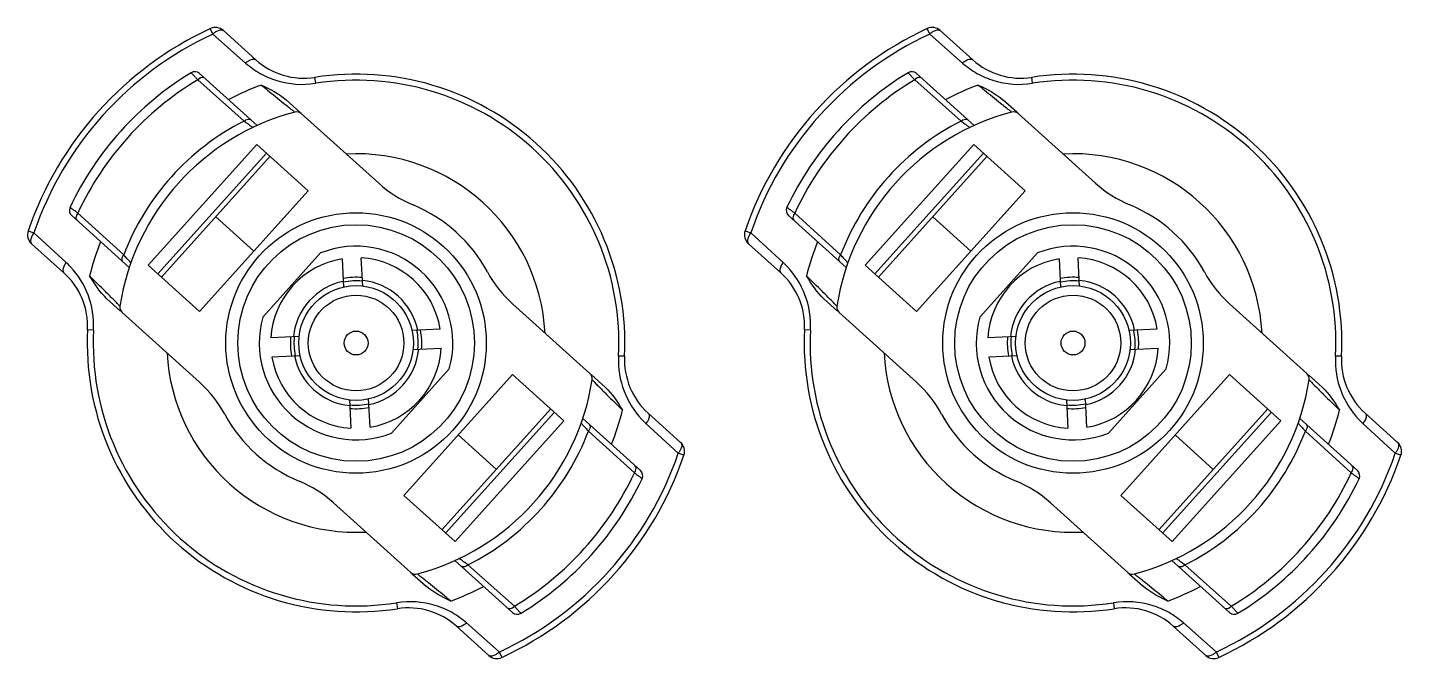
# Model space of a CAD drawing. Header units: millimetres. Extents: x 10297564 to 11610295, y -9287743 to -8409454.
# Drawn here: x 10488928 to 10490082, y -9076658 to -9076129 of the extents above; entities that cross this region are included whole.
import ezdxf

# ---------------------------------------------------------------- set-up
doc = ezdxf.new("R2010")
doc.units = ezdxf.units.MM
doc.header["$LTSCALE"] = 100
doc.layers.add('-0', color=7, linetype='Continuous')

# ---------------------------------------------------------------- blocks, each defined once
blk = doc.blocks.new('인버터 외형도')
at = {"layer": '-0', "linetype": 'Continuous'}
for p, q in [((89957.55, 54042.63), (89955.97, 54046.04)), ((89984.6, 54026.42), (89964.17, 54044.81)), ((90409.02, 54042.63), (90407.44, 54046.04)), ((90436.07, 54026.42), (90415.64, 54044.81)), ((89957.55, 54042.63), (89978.18, 54024.33)), ((90409.02, 54042.63), (90429.65, 54024.33)), ((89985.52, 53985.09), (89949.22, 54017.77)), ((90436.99, 53985.09), (90400.69, 54017.77)), ((89948.06, 54013.81), (89977.26, 53987.78)), ((90022.32, 54011.64), (90021.74, 54015.36)), ((90399.53, 54013.81), (90428.73, 53987.78)), ((90473.79, 54011.64), (90473.21, 54015.36)), ((90012.35, 53993.33), (90003.64, 54001.17)), ((90463.82, 53993.33), (90455.11, 54001.17)), ((90013.27, 53992.5), (90061.98, 53948.64)), ((90464.74, 53992.5), (90513.45, 53948.64)), ((89985.34, 53973.1), (89916.86, 53897.05)), ((89991.32, 53967.71), (89922.84, 53891.67)), ((89993.62, 53965.64), (89925.15, 53889.59)), ((89985.34, 53973.1), (90017.67, 53943.99)), ((90436.81, 53973.1), (90368.33, 53897.05)), ((90442.79, 53967.71), (90374.31, 53891.67)), ((90445.09, 53965.64), (90376.62, 53889.59)), ((90436.81, 53973.1), (90469.14, 53943.99)), ((90017.67, 53943.99), (89949.19, 53867.94)), ((90469.14, 53943.99), (90400.66, 53867.94)), ((89904.96, 53895.62), (89868.67, 53928.3)), ((89901.42, 53903.56), (89872.48, 53929.87)), ((89959.39, 53927.62), (89983.43, 53905.97)), ((90356.43, 53895.62), (90320.14, 53928.3)), ((90352.89, 53903.56), (90323.95, 53929.87)), ((90410.86, 53927.62), (90434.9, 53905.97)), ((89841.25, 53918.63), (89844.81, 53917.42)), ((89865.17, 53898.81), (89844.81, 53917.42)), ((90292.72, 53918.63), (90296.28, 53917.42)), ((90316.64, 53898.81), (90296.28, 53917.42)), ((89843.34, 53910.6), (89863.76, 53892.21)), ((90294.81, 53910.6), (90315.23, 53892.21)), ((89949.19, 53867.94), (89916.86, 53897.05)), ((89989.01, 53864.37), (90025.38, 53904.77)), ((90038.93, 53901.09), (90039.88, 53883.03)), ((90051.9, 53883.66), (90050.95, 53901.72)), ((90400.66, 53867.94), (90368.33, 53897.05)), ((90440.48, 53864.37), (90476.85, 53904.77)), ((90490.4, 53901.09), (90491.35, 53883.03)), ((90503.37, 53883.66), (90502.42, 53901.72)), ((89899.47, 53868.16), (89890.86, 53875.92)), ((90194.98, 53828.89), (90146.27, 53872.74)), ((90350.94, 53868.16), (90342.33, 53875.92)), ((90646.45, 53828.89), (90597.74, 53872.74)), ((89900.49, 53867.24), (89949.2, 53823.39)), ((90351.96, 53867.24), (90400.67, 53823.39)), ((89882.4, 53856.24), (89878.64, 53856.43)), ((90100.76, 53856.87), (90082.7, 53855.92)), ((90333.87, 53856.24), (90330.11, 53856.43)), ((90552.23, 53856.87), (90534.17, 53855.92)), ((90012.14, 53852.23), (89994.08, 53851.28)), ((90083.33, 53843.9), (90101.39, 53844.85)), ((90463.61, 53852.23), (90445.55, 53851.28)), ((90534.8, 53843.9), (90552.86, 53844.85)), ((89994.71, 53839.26), (90012.77, 53840.2)), ((90216.83, 53839.7), (90213.07, 53839.88)), ((90446.18, 53839.26), (90464.24, 53840.2)), ((90668.3, 53839.7), (90664.54, 53839.88)), ((90106.46, 53831.76), (90070.09, 53791.36)), ((90077.8, 53752.14), (90146.28, 53828.19)), ((90146.28, 53828.19), (90178.61, 53799.08)), ((90196, 53827.97), (90204.61, 53820.21)), ((90557.93, 53831.76), (90521.56, 53791.36)), ((90529.27, 53752.14), (90597.75, 53828.19)), ((90597.75, 53828.19), (90630.08, 53799.08)), ((90647.47, 53827.97), (90656.08, 53820.21)), ((90043.57, 53812.47), (90044.52, 53794.41)), ((90056.54, 53795.04), (90055.6, 53813.1)), ((90495.04, 53812.47), (90495.99, 53794.41)), ((90508.01, 53795.04), (90507.07, 53813.1)), ((90101.85, 53730.49), (90170.32, 53806.54)), ((90104.15, 53728.41), (90172.63, 53804.46)), ((90252.14, 53785.52), (90231.71, 53803.91)), ((90553.32, 53730.49), (90621.79, 53806.54)), ((90555.62, 53728.41), (90624.1, 53804.46)), ((90703.61, 53785.52), (90683.18, 53803.91)), ((90178.61, 53799.08), (90110.14, 53723.03)), ((90226.81, 53767.83), (90190.51, 53800.51)), ((90194.05, 53792.57), (90222.99, 53766.26)), ((90230.3, 53797.31), (90250.66, 53778.71)), ((90630.08, 53799.08), (90561.61, 53723.03)), ((90678.27, 53767.83), (90641.98, 53800.51)), ((90645.52, 53792.57), (90674.46, 53766.26)), ((90681.77, 53797.31), (90702.13, 53778.71)), ((90136.09, 53768.51), (90112.04, 53790.16)), ((90587.56, 53768.51), (90563.51, 53790.16)), ((90110.14, 53723.03), (90077.8, 53752.14)), ((90561.61, 53723.03), (90529.27, 53752.14)), ((90033.49, 53747.49), (90082.2, 53703.63)), ((90484.96, 53747.49), (90533.67, 53703.63)), ((90146.25, 53678.36), (90109.96, 53711.04)), ((90147.41, 53682.32), (90118.22, 53708.35)), ((90597.72, 53678.36), (90561.43, 53711.04)), ((90598.88, 53682.32), (90569.69, 53708.35)), ((90083.13, 53702.8), (90091.83, 53694.96)), ((90534.6, 53702.8), (90543.3, 53694.96)), ((90073.15, 53684.49), (90073.73, 53680.77)), ((90524.62, 53684.49), (90525.2, 53680.77)), ((90137.92, 53653.5), (90117.29, 53671.8)), ((90589.39, 53653.5), (90568.76, 53671.8)), ((90110.88, 53669.71), (90131.3, 53651.32)), ((90562.35, 53669.71), (90582.77, 53651.32)), ((90137.92, 53653.5), (90139.5, 53650.09)), ((90589.39, 53653.5), (90590.97, 53650.09))]:
    blk.add_line(p, q, dxfattribs=at)
for centre, radius in [((90047.74, 53848.06), 82.02), ((90047.74, 53848.06), 74.49), ((90499.21, 53848.06), 82.02), ((90499.21, 53848.06), 74.49), ((90047.74, 53848.06), 36.12), ((90499.21, 53848.06), 36.12), ((90047.74, 53848.06), 30.1), ((90499.21, 53848.06), 30.1), ((90047.74, 53848.06), 7.52), ((90499.21, 53848.06), 7.52)]:
    blk.add_circle(centre, radius, dxfattribs=at)
for centre, radius, start, end in [((90047.74, 53848.06), 218.21, 114.8676, 161.1324), ((89959.14, 54039.22), 7.52, 48.00002, 114.8676), ((90499.21, 53848.06), 218.21, 114.8676, 161.1324), ((90410.61, 54039.22), 7.52, 48.00002, 114.8676), ((90047.74, 53848.06), 214.45, 114.86886, 161.13137), ((89967.55, 54031.77), 14.76, 129.29615, 132.65506), ((90499.21, 53848.06), 214.45, 114.86886, 161.13137), ((90419.02, 54031.77), 14.76, 129.29615, 132.65506), ((90014.81, 54059.97), 45.15, 227.99998, 278.83328), ((90466.28, 54059.97), 45.15, 227.99998, 278.83328), ((90047.74, 53848.06), 199.4, 121.39845, 154.60155), ((89946.2, 54014.41), 4.51, 48, 121.39845), ((90499.21, 53848.06), 199.4, 121.39845, 154.60155), ((90397.67, 54014.41), 4.51, 48, 121.39845), ((90047.74, 53848.06), 193.41, 121.02237, 154.97763), ((90170.38, 54225.45), 306.96, 223.18114, 223.59097), ((90047.74, 53848.06), 173.06, 110.16143, 117.59726), ((90047.74, 53848.06), 169.3, 357.16671, 98.83329), ((90015.49, 54050.91), 39.86, 279.43841, 279.86675), ((90047.74, 53848.06), 165.54, 357.16759, 98.83305), ((90499.21, 53848.06), 193.41, 121.02237, 154.97763), ((90621.85, 54225.45), 306.96, 223.18114, 223.59097), ((90499.21, 53848.06), 173.06, 110.16143, 117.59726), ((90499.21, 53848.06), 169.3, 357.16671, 98.83329), ((90466.96, 54050.91), 39.86, 279.43841, 279.86675), ((90499.21, 53848.06), 165.54, 357.16759, 98.83305), ((90047.74, 53848.06), 150.49, 104.88018, 171.11982), ((90010.25, 53989.14), 4.51, 48, 104.88018), ((90499.21, 53848.06), 150.49, 104.88018, 171.11982), ((90461.72, 53989.14), 4.51, 48, 104.88018), ((90047.74, 53848.06), 156.48, 116.76957, 159.23012), ((90177.29, 54256.08), 334.64, 233.80746, 233.93166), ((90499.21, 53848.06), 156.48, 116.76957, 159.23012), ((90628.76, 54256.08), 334.64, 233.80746, 233.93166), ((90047.74, 53848.06), 119.18, 3, 93), ((90499.21, 53848.06), 119.18, 3, 93), ((90112.33, 54004.56), 75.24, 228, 247.57184), ((90563.8, 54004.56), 75.24, 228, 247.57184), ((89871.69, 53931.65), 4.51, 154.60155, 228), ((89686.5, 53688.29), 304.87, 52.40839, 52.82099), ((90047.74, 53848.06), 94.06, 28.42816, 67.57184), ((90323.16, 53931.65), 4.51, 154.60155, 228), ((90137.97, 53688.29), 304.87, 52.40839, 52.82099), ((90499.21, 53848.06), 94.06, 28.42816, 67.57184), ((89848.37, 53916.2), 7.52, 161.1324, 227.99998), ((89856.63, 53908.62), 14.73, 143.34326, 146.70726), ((90299.84, 53916.2), 7.52, 161.1324, 227.99998), ((90308.1, 53908.62), 14.73, 143.34326, 146.70726), ((90047.74, 53848.06), 173.06, 158.40274, 165.83857), ((90047.74, 53848.06), 60.95, 344.48364, 111.51636), ((90499.21, 53848.06), 173.06, 158.40274, 165.83857), ((90499.21, 53848.06), 60.95, 344.48364, 111.51636), ((89811.15, 53842.57), 77.98, 43.2552, 46.15519), ((89656.97, 53677.9), 332.65, 42.06884, 42.19356), ((90047.74, 53848.06), 53.75, 99.43017, 176.56979), ((90047.74, 53848.06), 53.75, 9.43018, 86.56983), ((90262.62, 53842.57), 77.98, 43.2552, 46.15519), ((90108.44, 53677.9), 332.65, 42.06884, 42.19356), ((90499.21, 53848.06), 53.75, 99.43017, 176.56979), ((90499.21, 53848.06), 53.75, 9.43018, 86.56983), ((89833.55, 53858.66), 45.15, 357.16671, 48.00001), ((90047.74, 53848.06), 41.38, 84.6364, 101.3636), ((90196.62, 53928.66), 75.24, 208.42816, 228), ((90285.02, 53858.66), 45.15, 357.16671, 48.00001), ((90499.21, 53848.06), 41.38, 84.6364, 101.3636), ((90648.09, 53928.66), 75.24, 208.42816, 228), ((90047.74, 53848.06), 39.64, 101.73415, 174.26585), ((90047.74, 53848.06), 39.13, 84.24614, 101.75386), ((90047.74, 53848.06), 39.64, 11.73415, 84.26585), ((90499.21, 53848.06), 39.64, 101.73415, 174.26585), ((90499.21, 53848.06), 39.13, 84.24614, 101.75386), ((90499.21, 53848.06), 39.64, 11.73415, 84.26585), ((89903.51, 53870.6), 4.51, 171.11982, 228), ((90354.98, 53870.6), 4.51, 171.11982, 228), ((90047.74, 53848.06), 60.95, 164.48364, 291.51636), ((90499.21, 53848.06), 60.95, 164.48364, 291.51636), ((90047.74, 53848.06), 169.3, 177.16671, 278.83329), ((90047.74, 53848.06), 165.54, 177.16759, 278.83305), ((89841, 53858.98), 41.49, 356.21331, 356.63414), ((90047.74, 53848.06), 39.13, 354.24614, 11.75386), ((90047.74, 53848.06), 41.38, 354.6364, 11.3636), ((90499.21, 53848.06), 169.3, 177.16671, 278.83329), ((90499.21, 53848.06), 165.54, 177.16759, 278.83305), ((90292.47, 53858.98), 41.49, 356.21331, 356.63414), ((90499.21, 53848.06), 39.13, 354.24614, 11.75386), ((90499.21, 53848.06), 41.38, 354.6364, 11.3636), ((90047.74, 53848.06), 41.38, 174.6364, 191.3636), ((90047.74, 53848.06), 39.13, 174.24614, 191.75386), ((90047.74, 53848.06), 53.75, 279.43017, 356.56979), ((90499.21, 53848.06), 41.38, 174.6364, 191.3636), ((90499.21, 53848.06), 39.13, 174.24614, 191.75386), ((90499.21, 53848.06), 53.75, 279.43017, 356.56979), ((90047.74, 53848.06), 119.18, 183, 273), ((90047.74, 53848.06), 53.75, 189.43018, 266.56983), ((90047.74, 53848.06), 39.64, 191.73415, 264.26585), ((90047.74, 53848.06), 39.64, 281.73415, 354.26585), ((90254.54, 53837.14), 41.56, 176.21907, 176.63928), ((90261.92, 53837.46), 45.15, 177.16671, 228.00002), ((90499.21, 53848.06), 119.18, 183, 273), ((90499.21, 53848.06), 53.75, 189.43018, 266.56983), ((90499.21, 53848.06), 39.64, 191.73415, 264.26585), ((90499.21, 53848.06), 39.64, 281.73415, 354.26585), ((90706.01, 53837.14), 41.56, 176.21907, 176.63928), ((90713.39, 53837.46), 45.15, 177.16671, 228.00002), ((90191.96, 53825.53), 4.51, 351.11982, 48), ((90643.43, 53825.53), 4.51, 351.11982, 48), ((89898.85, 53767.47), 75.24, 28.42816, 48), ((90047.74, 53848.06), 150.49, 284.88018, 351.11982), ((90350.32, 53767.47), 75.24, 28.42816, 48), ((90499.21, 53848.06), 150.49, 284.88018, 351.11982), ((90047.74, 53848.06), 94.06, 208.42816, 247.57184), ((90047.74, 53848.06), 39.13, 264.24614, 281.75386), ((90047.74, 53848.06), 41.38, 264.6364, 281.3636), ((90047.74, 53848.06), 173.06, 338.40274, 345.83857), ((90499.21, 53848.06), 94.06, 208.42816, 247.57184), ((90499.21, 53848.06), 39.13, 264.24614, 281.75386), ((90499.21, 53848.06), 41.38, 264.6364, 281.3636), ((90499.21, 53848.06), 173.06, 338.40274, 345.83857), ((90047.74, 53848.06), 156.48, 296.76957, 339.23012), ((90438.5, 54018.23), 332.65, 222.06884, 222.19356), ((90284.32, 53853.55), 77.97, 223.25525, 226.15551), ((90499.21, 53848.06), 156.48, 296.76957, 339.23012), ((90889.97, 54018.23), 332.65, 222.06884, 222.19356), ((90735.79, 53853.55), 77.97, 223.25525, 226.15551), ((90247.1, 53779.93), 7.52, 341.1324, 47.99998), ((90698.57, 53779.93), 7.52, 341.1324, 47.99998), ((90047.74, 53848.06), 214.45, 294.86846, 341.13116), ((90047.74, 53848.06), 218.21, 294.8676, 341.1324), ((90239.1, 53787.3), 14.41, 323.32345, 326.80304), ((90499.21, 53848.06), 214.45, 294.86846, 341.13116), ((90499.21, 53848.06), 218.21, 294.8676, 341.1324), ((90690.57, 53787.3), 14.41, 323.32345, 326.80304), ((90223.78, 53764.48), 4.51, 334.60155, 48), ((90675.25, 53764.48), 4.51, 334.60155, 48), ((89983.14, 53691.57), 75.24, 48, 67.57184), ((90047.74, 53848.06), 193.41, 301.02237, 334.97763), ((90047.74, 53848.06), 199.4, 301.39845, 334.60155), ((90408.97, 54007.83), 304.87, 232.40839, 232.82099), ((90434.61, 53691.57), 75.24, 48, 67.57184), ((90499.21, 53848.06), 193.41, 301.02237, 334.97763), ((90499.21, 53848.06), 199.4, 301.39845, 334.60155), ((90860.44, 54007.83), 304.87, 232.40839, 232.82099), ((89918.18, 53440.04), 334.64, 53.80746, 53.93166), ((90369.65, 53440.04), 334.64, 53.80746, 53.93166), ((90085.22, 53706.98), 4.51, 228, 284.88018), ((90536.69, 53706.98), 4.51, 228, 284.88018), ((90047.74, 53848.06), 173.06, 290.16143, 297.59726), ((90499.21, 53848.06), 173.06, 290.16143, 297.59726), ((90079.99, 53645.15), 39.93, 99.4331, 99.86081), ((90080.67, 53636.16), 45.15, 47.99998, 98.83328), ((89925.09, 53470.67), 306.96, 43.18114, 43.59097), ((90531.46, 53645.15), 39.93, 99.4331, 99.86081), ((90532.14, 53636.16), 45.15, 47.99998, 98.83328), ((90376.56, 53470.67), 306.96, 43.18114, 43.59097), ((90149.27, 53681.72), 4.51, 228, 301.39845), ((90600.74, 53681.72), 4.51, 228, 301.39845), ((90136.33, 53656.91), 7.52, 228.00002, 294.8676), ((90127.91, 53664.37), 14.77, 309.29306, 312.64696), ((90587.8, 53656.91), 7.52, 228.00002, 294.8676), ((90579.38, 53664.37), 14.77, 309.29306, 312.64696)]:
    blk.add_arc(centre, radius, start, end, dxfattribs=at)
for points, knots in [([(89958.2, 54043.19), (89958.76, 54043.65), (89960.37, 54044.82), (89963.13, 54045.75), (89964.17, 54044.81)], [0, 0, 0, 0, 0.338702, 1, 1, 1, 1]), ([(90409.67, 54043.19), (90410.23, 54043.65), (90411.84, 54044.82), (90414.6, 54045.75), (90415.64, 54044.81)], [0, 0, 0, 0, 0.338702, 1, 1, 1, 1]), ([(89978.18, 54024.33), (89978.75, 54024.84), (89980.43, 54026.19), (89983.45, 54027.45), (89984.6, 54026.42)], [0, 0, 0, 0, 0.332084, 1, 1, 1, 1]), ([(90429.65, 54024.33), (90430.22, 54024.84), (90431.9, 54026.19), (90434.92, 54027.45), (90436.07, 54026.42)], [0, 0, 0, 0, 0.332084, 1, 1, 1, 1]), ([(89946.55, 54015.4), (89946.17, 54015.81), (89945.5, 54016.47), (89944.67, 54017.5), (89944.13, 54017.81), (89943.93, 54018.31), (89943.85, 54018.26)], [0, 0, 0, 0, 0.424919, 0.740108, 0.93407, 1, 1, 1, 1]), ([(89978.18, 54024.33), (89981.03, 54021.93), (89987.17, 54017.39), (90001.67, 54011.32), (90014.08, 54010.27), (90022.02, 54011.59)], [0, 0, 0, 0, 0.238069, 0.484653, 1, 1, 1, 1]), ([(90398.02, 54015.4), (90397.64, 54015.81), (90396.97, 54016.47), (90396.14, 54017.5), (90395.6, 54017.81), (90395.4, 54018.31), (90395.32, 54018.26)], [0, 0, 0, 0, 0.424919, 0.740108, 0.93407, 1, 1, 1, 1]), ([(90429.65, 54024.33), (90432.5, 54021.93), (90438.64, 54017.39), (90453.14, 54011.32), (90465.55, 54010.27), (90473.49, 54011.59)], [0, 0, 0, 0, 0.238069, 0.484653, 1, 1, 1, 1]), ([(89952.48, 54014.83), (89952.25, 54015.04), (89950.69, 54015.69), (89949.01, 54014.67), (89948.06, 54013.81)], [0, 0, 0, 0, 0.196664, 1, 1, 1, 1]), ([(89988.09, 54010.52), (89989.41, 54009.46), (89994.06, 54005.65), (89998.72, 54001.84), (90002.09, 53999.13)], [0, 0, 0, 0, 0.281113, 1, 1, 1, 1]), ([(90403.95, 54014.83), (90403.72, 54015.04), (90402.16, 54015.69), (90400.48, 54014.67), (90399.53, 54013.81)], [0, 0, 0, 0, 0.196664, 1, 1, 1, 1]), ([(90439.56, 54010.52), (90440.88, 54009.46), (90445.53, 54005.65), (90450.19, 54001.84), (90453.56, 53999.13)], [0, 0, 0, 0, 0.281113, 1, 1, 1, 1]), ([(90002.09, 53999.13), (90003.06, 53998.35), (90004.78, 53997.03), (90006.92, 53995.08), (90008.35, 53994.37), (90008.89, 53993.45), (90009.09, 53993.51)], [0, 0, 0, 0, 0.416449, 0.733013, 0.931329, 1, 1, 1, 1]), ([(90453.56, 53999.13), (90454.53, 53998.35), (90456.25, 53997.03), (90458.39, 53995.08), (90459.82, 53994.37), (90460.36, 53993.45), (90460.56, 53993.51)], [0, 0, 0, 0, 0.416449, 0.733013, 0.931329, 1, 1, 1, 1]), ([(89977.26, 53987.78), (89977.61, 53988.08), (89978.76, 53988.93), (89980.73, 53989.39), (89981.5, 53988.7)], [0, 0, 0, 0, 0.312788, 1, 1, 1, 1]), ([(89980.27, 53985.59), (89980.88, 53985.15), (89981.65, 53984.45), (89982.5, 53984.1), (89982.7, 53983.78), (89982.77, 53983.81)], [0, 0, 0, 0, 0.736988, 0.932727, 1, 1, 1, 1]), ([(90428.73, 53987.78), (90429.08, 53988.08), (90430.23, 53988.93), (90432.2, 53989.39), (90432.97, 53988.7)], [0, 0, 0, 0, 0.312788, 1, 1, 1, 1]), ([(90431.74, 53985.59), (90432.35, 53985.15), (90433.12, 53984.45), (90433.97, 53984.1), (90434.17, 53983.78), (90434.24, 53983.81)], [0, 0, 0, 0, 0.736988, 0.932727, 1, 1, 1, 1]), ([(89867.61, 53933.59), (89867.57, 53933.51), (89868.09, 53933.36), (89868.46, 53932.85), (89869.56, 53932.14), (89870.29, 53931.54), (89870.74, 53931.2)], [0, 0, 0, 0, 0.065935, 0.259896, 0.575085, 1, 1, 1, 1]), ([(90319.08, 53933.59), (90319.04, 53933.51), (90319.56, 53933.36), (90319.93, 53932.85), (90321.03, 53932.14), (90321.76, 53931.54), (90322.21, 53931.2)], [0, 0, 0, 0, 0.065935, 0.259896, 0.575085, 1, 1, 1, 1]), ([(89872.48, 53929.87), (89872.19, 53929.46), (89871.39, 53928.19), (89871.13, 53926.08), (89871.92, 53925.36)], [0, 0, 0, 0, 0.318855, 1, 1, 1, 1]), ([(90323.95, 53929.87), (90323.66, 53929.46), (90322.86, 53928.19), (90322.6, 53926.08), (90323.39, 53925.36)], [0, 0, 0, 0, 0.318855, 1, 1, 1, 1]), ([(89844.32, 53916.71), (89843.92, 53916.11), (89842.92, 53914.39), (89842.29, 53911.54), (89843.34, 53910.6)], [0, 0, 0, 0, 0.338669, 1, 1, 1, 1]), ([(90295.79, 53916.71), (90295.39, 53916.11), (90294.39, 53914.39), (90293.76, 53911.54), (90294.81, 53910.6)], [0, 0, 0, 0, 0.338669, 1, 1, 1, 1]), ([(89865.17, 53898.81), (89864.72, 53898.19), (89863.55, 53896.39), (89862.61, 53893.25), (89863.76, 53892.21)], [0, 0, 0, 0, 0.332083, 1, 1, 1, 1]), ([(89900.94, 53899.24), (89900.73, 53899.43), (89899.96, 53900.84), (89900.72, 53902.54), (89901.42, 53903.55)], [0, 0, 0, 0, 0.191653, 1, 1, 1, 1]), ([(89905.95, 53898.49), (89905.97, 53898.55), (89905.63, 53898.73), (89905.19, 53899.54), (89904.41, 53900.22), (89903.91, 53900.78)], [0, 0, 0, 0, 0.067289, 0.263023, 1, 1, 1, 1]), ([(90316.64, 53898.81), (90316.19, 53898.19), (90315.02, 53896.39), (90314.08, 53893.25), (90315.23, 53892.21)], [0, 0, 0, 0, 0.332083, 1, 1, 1, 1]), ([(90352.41, 53899.24), (90352.2, 53899.43), (90351.43, 53900.84), (90352.19, 53902.54), (90352.89, 53903.55)], [0, 0, 0, 0, 0.191653, 1, 1, 1, 1]), ([(90357.42, 53898.49), (90357.44, 53898.55), (90357.1, 53898.73), (90356.66, 53899.54), (90355.88, 53900.22), (90355.38, 53900.78)], [0, 0, 0, 0, 0.067289, 0.263023, 1, 1, 1, 1]), ([(89882.42, 53856.55), (89882.85, 53863.9), (89880.45, 53878.5), (89872.69, 53890.96), (89867.95, 53896.01)], [0, 0, 0, 0, 0.515411, 1, 1, 1, 1]), ([(89892.73, 53877.67), (89891.82, 53878.58), (89887.58, 53882.86), (89883.26, 53887.05), (89879.93, 53890.4)], [0, 0, 0, 0, 0.214659, 1, 1, 1, 1]), ([(90333.89, 53856.55), (90334.32, 53863.9), (90331.92, 53878.5), (90324.16, 53890.96), (90319.42, 53896.01)], [0, 0, 0, 0, 0.515411, 1, 1, 1, 1]), ([(90344.2, 53877.67), (90343.29, 53878.58), (90339.05, 53882.86), (90334.73, 53887.05), (90331.4, 53890.4)], [0, 0, 0, 0, 0.214659, 1, 1, 1, 1]), ([(89899.05, 53871.3), (89899.08, 53871.5), (89898.11, 53871.94), (89897.26, 53873.29), (89895.09, 53875.21), (89893.61, 53876.78), (89892.73, 53877.67)], [0, 0, 0, 0, 0.068681, 0.266975, 0.583551, 1, 1, 1, 1]), ([(90350.52, 53871.3), (90350.55, 53871.5), (90349.58, 53871.94), (90348.73, 53873.29), (90346.56, 53875.21), (90345.08, 53876.78), (90344.2, 53877.67)], [0, 0, 0, 0, 0.068681, 0.266975, 0.583551, 1, 1, 1, 1]), ([(90213.05, 53839.58), (90212.62, 53832.22), (90215.02, 53817.63), (90222.79, 53805.17), (90227.53, 53800.12)], [0, 0, 0, 0, 0.515411, 1, 1, 1, 1]), ([(90664.52, 53839.58), (90664.09, 53832.22), (90666.49, 53817.63), (90674.26, 53805.17), (90679, 53800.12)], [0, 0, 0, 0, 0.515411, 1, 1, 1, 1]), ([(90196.42, 53824.83), (90196.39, 53824.63), (90197.36, 53824.19), (90198.22, 53822.84), (90200.38, 53820.92), (90201.86, 53819.34), (90202.74, 53818.46)], [0, 0, 0, 0, 0.068681, 0.266975, 0.583551, 1, 1, 1, 1]), ([(90647.89, 53824.83), (90647.86, 53824.63), (90648.83, 53824.19), (90649.69, 53822.84), (90651.85, 53820.92), (90653.33, 53819.34), (90654.21, 53818.46)], [0, 0, 0, 0, 0.068681, 0.266975, 0.583551, 1, 1, 1, 1]), ([(90202.74, 53818.46), (90203.65, 53817.55), (90207.89, 53813.27), (90212.21, 53809.08), (90215.54, 53805.72)], [0, 0, 0, 0, 0.214659, 1, 1, 1, 1]), ([(90654.21, 53818.46), (90655.12, 53817.55), (90659.36, 53813.27), (90663.68, 53809.08), (90667.01, 53805.72)], [0, 0, 0, 0, 0.214659, 1, 1, 1, 1]), ([(90231.71, 53803.91), (90232, 53803.65), (90233.02, 53801.33), (90231.46, 53798.9), (90230.3, 53797.31)], [0, 0, 0, 0, 0.166451, 1, 1, 1, 1]), ([(90683.18, 53803.91), (90683.47, 53803.65), (90684.49, 53801.33), (90682.93, 53798.9), (90681.77, 53797.31)], [0, 0, 0, 0, 0.166451, 1, 1, 1, 1]), ([(90189.53, 53797.64), (90189.5, 53797.57), (90189.84, 53797.4), (90190.28, 53796.59), (90191.06, 53795.9), (90191.56, 53795.34)], [0, 0, 0, 0, 0.067289, 0.263023, 1, 1, 1, 1]), ([(90194.53, 53796.89), (90194.75, 53796.7), (90195.52, 53795.28), (90194.75, 53793.59), (90194.05, 53792.57)], [0, 0, 0, 0, 0.191653, 1, 1, 1, 1]), ([(90641, 53797.64), (90640.97, 53797.57), (90641.31, 53797.4), (90641.75, 53796.59), (90642.53, 53795.9), (90643.03, 53795.34)], [0, 0, 0, 0, 0.067289, 0.263023, 1, 1, 1, 1]), ([(90646, 53796.89), (90646.22, 53796.7), (90646.99, 53795.28), (90646.22, 53793.59), (90645.52, 53792.57)], [0, 0, 0, 0, 0.191653, 1, 1, 1, 1]), ([(90252.14, 53785.52), (90252.42, 53785.27), (90253.41, 53783.18), (90252.13, 53780.9), (90251.16, 53779.42)], [0, 0, 0, 0, 0.177307, 1, 1, 1, 1]), ([(90703.61, 53785.52), (90703.89, 53785.27), (90704.88, 53783.18), (90703.6, 53780.9), (90702.63, 53779.42)], [0, 0, 0, 0, 0.177307, 1, 1, 1, 1]), ([(90250.66, 53778.71), (90251.17, 53778.64), (90251.99, 53778.24), (90253.17, 53777.78), (90253.75, 53777.79), (90254.19, 53777.42), (90254.22, 53777.5)], [0, 0, 0, 0, 0.41407, 0.731866, 0.931777, 1, 1, 1, 1]), ([(90702.13, 53778.71), (90702.64, 53778.64), (90703.46, 53778.24), (90704.64, 53777.78), (90705.22, 53777.79), (90705.66, 53777.42), (90705.69, 53777.5)], [0, 0, 0, 0, 0.41407, 0.731866, 0.931777, 1, 1, 1, 1]), ([(90222.99, 53766.26), (90223.28, 53766.66), (90224.08, 53767.94), (90224.34, 53770.05), (90223.55, 53770.76)], [0, 0, 0, 0, 0.318855, 1, 1, 1, 1]), ([(90674.46, 53766.26), (90674.75, 53766.66), (90675.55, 53767.94), (90675.81, 53770.05), (90675.02, 53770.76)], [0, 0, 0, 0, 0.318855, 1, 1, 1, 1]), ([(90227.86, 53762.54), (90227.9, 53762.62), (90227.38, 53762.77), (90227.02, 53763.28), (90225.91, 53763.99), (90225.18, 53764.59), (90224.73, 53764.93)], [0, 0, 0, 0, 0.065935, 0.259896, 0.575085, 1, 1, 1, 1]), ([(90679.33, 53762.54), (90679.37, 53762.62), (90678.85, 53762.77), (90678.49, 53763.28), (90677.38, 53763.99), (90676.65, 53764.59), (90676.2, 53764.93)], [0, 0, 0, 0, 0.065935, 0.259896, 0.575085, 1, 1, 1, 1]), ([(90115.2, 53710.54), (90114.59, 53710.98), (90113.83, 53711.68), (90112.98, 53712.03), (90112.77, 53712.35), (90112.71, 53712.32)], [0, 0, 0, 0, 0.736988, 0.932727, 1, 1, 1, 1]), ([(90118.22, 53708.35), (90117.86, 53708.05), (90116.71, 53707.19), (90114.74, 53706.73), (90113.97, 53707.42)], [0, 0, 0, 0, 0.312788, 1, 1, 1, 1]), ([(90566.67, 53710.54), (90566.06, 53710.98), (90565.29, 53711.68), (90564.44, 53712.03), (90564.24, 53712.35), (90564.18, 53712.32)], [0, 0, 0, 0, 0.736988, 0.932727, 1, 1, 1, 1]), ([(90569.69, 53708.35), (90569.33, 53708.05), (90568.18, 53707.19), (90566.21, 53706.73), (90565.44, 53707.42)], [0, 0, 0, 0, 0.312788, 1, 1, 1, 1]), ([(90093.38, 53697), (90092.41, 53697.78), (90090.69, 53699.09), (90088.55, 53701.04), (90087.12, 53701.76), (90086.58, 53702.67), (90086.38, 53702.62)], [0, 0, 0, 0, 0.416449, 0.733013, 0.931329, 1, 1, 1, 1]), ([(90544.85, 53697), (90543.88, 53697.78), (90542.16, 53699.09), (90540.02, 53701.04), (90538.59, 53701.76), (90538.05, 53702.67), (90537.85, 53702.62)], [0, 0, 0, 0, 0.416449, 0.733013, 0.931329, 1, 1, 1, 1]), ([(90107.39, 53685.61), (90106.07, 53686.67), (90101.41, 53690.48), (90096.75, 53694.29), (90093.38, 53697)], [0, 0, 0, 0, 0.281113, 1, 1, 1, 1]), ([(90558.85, 53685.61), (90557.54, 53686.67), (90552.88, 53690.48), (90548.22, 53694.29), (90544.85, 53697)], [0, 0, 0, 0, 0.281113, 1, 1, 1, 1]), ([(90117.29, 53671.8), (90114.44, 53674.2), (90108.3, 53678.74), (90093.8, 53684.81), (90081.4, 53685.86), (90073.45, 53684.54)], [0, 0, 0, 0, 0.238069, 0.484653, 1, 1, 1, 1]), ([(90142.99, 53681.29), (90143.22, 53681.08), (90144.78, 53680.43), (90146.46, 53681.46), (90147.41, 53682.32)], [0, 0, 0, 0, 0.196664, 1, 1, 1, 1]), ([(90148.92, 53680.73), (90149.3, 53680.32), (90149.97, 53679.65), (90150.8, 53678.63), (90151.34, 53678.32), (90151.55, 53677.82), (90151.62, 53677.86)], [0, 0, 0, 0, 0.424919, 0.740108, 0.93407, 1, 1, 1, 1]), ([(90568.76, 53671.8), (90565.91, 53674.2), (90559.77, 53678.74), (90545.27, 53684.81), (90532.87, 53685.86), (90524.92, 53684.54)], [0, 0, 0, 0, 0.238069, 0.484653, 1, 1, 1, 1]), ([(90594.46, 53681.29), (90594.69, 53681.08), (90596.25, 53680.43), (90597.93, 53681.46), (90598.88, 53682.32)], [0, 0, 0, 0, 0.196664, 1, 1, 1, 1]), ([(90600.39, 53680.73), (90600.77, 53680.32), (90601.44, 53679.65), (90602.27, 53678.63), (90602.81, 53678.32), (90603.02, 53677.82), (90603.09, 53677.86)], [0, 0, 0, 0, 0.424919, 0.740108, 0.93407, 1, 1, 1, 1]), ([(90117.29, 53671.8), (90116.72, 53671.29), (90115.05, 53669.94), (90112.02, 53668.68), (90110.88, 53669.71)], [0, 0, 0, 0, 0.332084, 1, 1, 1, 1]), ([(90568.76, 53671.8), (90568.19, 53671.29), (90566.52, 53669.94), (90563.49, 53668.68), (90562.35, 53669.71)], [0, 0, 0, 0, 0.332084, 1, 1, 1, 1]), ([(90137.27, 53652.93), (90136.71, 53652.48), (90135.11, 53651.3), (90132.34, 53650.38), (90131.3, 53651.32)], [0, 0, 0, 0, 0.338712, 1, 1, 1, 1]), ([(90588.74, 53652.93), (90588.18, 53652.48), (90586.58, 53651.3), (90583.81, 53650.38), (90582.77, 53651.32)], [0, 0, 0, 0, 0.338712, 1, 1, 1, 1])]:
    blk.add_open_spline(points, degree=3, knots=knots, dxfattribs=at)
for points in [[(89988.09, 54010.52), (89993.57, 54007.97), (89999.14, 54005.21), (90003.64, 54001.17)], [(90439.56, 54010.52), (90445.04, 54007.97), (90450.61, 54005.21), (90455.11, 54001.17)], [(89977.26, 53987.77), (89978.07, 53987.2), (89978.88, 53986.61), (89979.69, 53986.02)], [(90428.72, 53987.77), (90429.54, 53987.2), (90430.35, 53986.61), (90431.16, 53986.02)], [(89903.42, 53901.32), (89902.75, 53902.06), (89902.08, 53902.8), (89901.42, 53903.56)], [(90354.89, 53901.32), (90354.22, 53902.06), (90353.55, 53902.8), (90352.89, 53903.56)], [(89890.86, 53875.92), (89886.37, 53879.97), (89883.04, 53885.22), (89879.93, 53890.4)], [(90342.33, 53875.92), (90337.84, 53879.97), (90334.51, 53885.22), (90331.4, 53890.4)], [(90204.61, 53820.21), (90209.1, 53816.16), (90212.43, 53810.91), (90215.54, 53805.72)], [(90656.08, 53820.21), (90660.57, 53816.16), (90663.9, 53810.91), (90667.01, 53805.72)], [(90192.05, 53794.81), (90192.72, 53794.07), (90193.39, 53793.33), (90194.05, 53792.57)], [(90643.52, 53794.81), (90644.19, 53794.07), (90644.86, 53793.33), (90645.52, 53792.57)], [(90118.22, 53708.35), (90117.4, 53708.93), (90116.59, 53709.52), (90115.79, 53710.11)], [(90569.69, 53708.35), (90568.87, 53708.93), (90568.06, 53709.52), (90567.26, 53710.11)], [(90107.39, 53685.61), (90101.9, 53688.16), (90096.33, 53690.91), (90091.83, 53694.96)], [(90558.85, 53685.61), (90553.37, 53688.16), (90547.8, 53690.91), (90543.3, 53694.96)]]:
    blk.add_open_spline(points, degree=3, dxfattribs=at)

msp = doc.modelspace()

# ---------------------------------------------------------------- block references
at = {"xscale": 1.333333333333333, "yscale": 1.333333333333333, "zscale": 1.333333333333333}
msp.add_blockref('인버터 외형도', (10369140.6, -9148191), dxfattribs=at)

doc.saveas('drawing.dxf')
